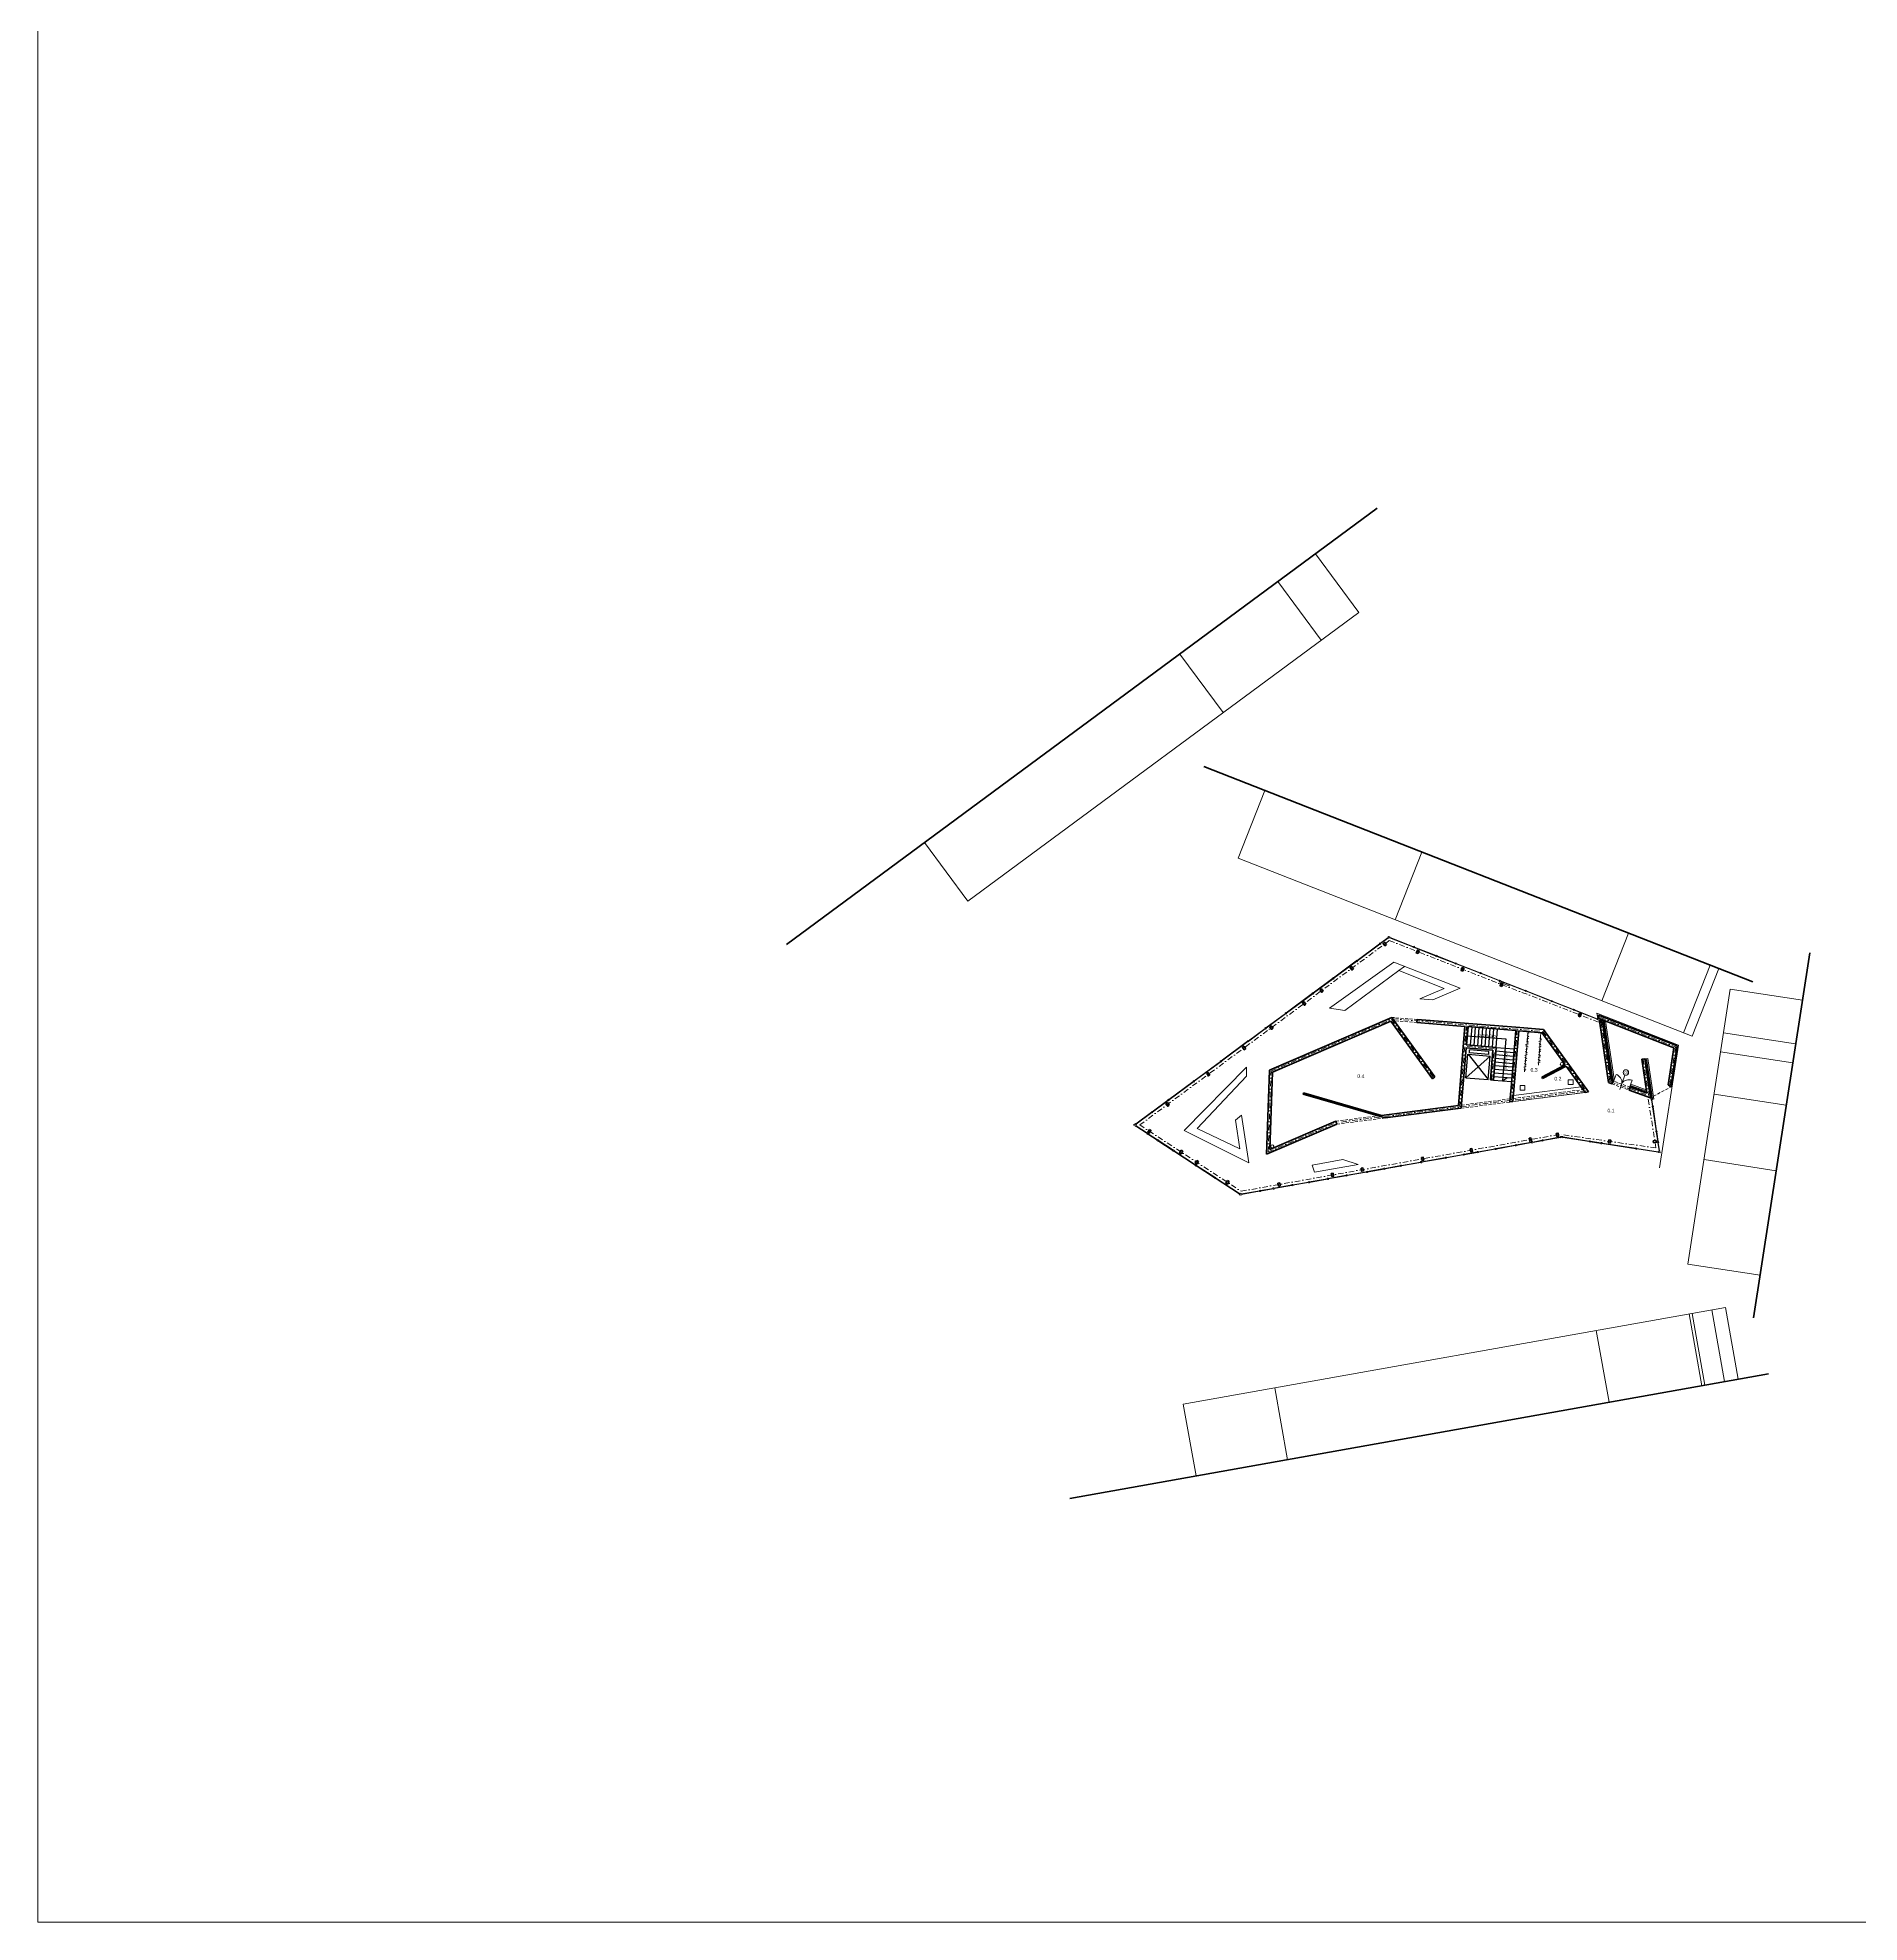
# Model space of a CAD drawing. Header units: millimetres. Extents: x -105266 to 178069, y 491 to 168574.
# Drawn here: x -99033 to -84047, y 13474 to 28983 of the extents above; entities that cross this region are included whole.
import ezdxf

# ---------------------------------------------------------------- set-up
doc = ezdxf.new("R2010")
doc.units = ezdxf.units.MM
doc.linetypes.add('DASHDOTX2', pattern=[2, 1, -0.5, 0, -0.5])
doc.linetypes.add('HIDDENX2', pattern=[0.75, 0.5, -0.25])
for name, color, linetype, lineweight in [('A-L-W', 123, 'Continuous', 15), ('A-sc murowane', 2, 'Continuous', 40), ('A-sc wykończenie', 6, 'Continuous', 18), ('AVG', 123, 'Continuous', 15), ('izolacja2', 4, 'BATTING', 9), ('meble', 9, 'Continuous', 13), ('osie', 7, 'DASHDOTX2', 15), ('pod', 123, 'HIDDENX2', 15), ('stolarka', 1, 'Continuous', 5), ('ściany murowane', 2, 'Continuous', 40)]:
    doc.layers.add(name, color=color, linetype=linetype, lineweight=lineweight)
doc.styles.get("Standard").update_dxf_attribs({"font": 'arial.ttf'})
doc.linetypes.add('BATTING', pattern='A,0.00254,-2.54,[134,ltypeshp.shx,S=2.54,R=0,X=-2.54,Y=0],-5.08,[134,ltypeshp.shx,S=2.54,R=180,X=2.54,Y=0],-2.54', length=10.16254)

msp = doc.modelspace()

# ---------------------------------------------------------------- linework, layer by layer
at = {"linetype": 'Continuous'}
for p, q in [((-87274.72, 20693.32), (-87262.72, 20842.84)), ((-87244.82, 20690.92), (-87232.81, 20840.43)), ((-87214.91, 20688.52), (-87202.91, 20838.03)), ((-87185.01, 20686.11), (-87173.01, 20835.63)), ((-87155.11, 20683.71), (-87143.1, 20833.23)), ((-87125.2, 20681.31), (-87113.2, 20830.83)), ((-87095.3, 20678.91), (-87083.29, 20828.43)), ((-87065.39, 20676.51), (-87053.39, 20826.03)), ((-87035.49, 20674.11), (-87022.93, 20824.1)), ((-87273.65, 20769.15), (-86954.73, 20742.87)), ((-87254.84, 20628.52), (-87252.92, 20652.44)), ((-87095.35, 20615.71), (-87254.84, 20628.52)), ((-87093.43, 20639.64), (-87252.92, 20652.44)), ((-87095.35, 20615.71), (-87093.43, 20639.64)), ((-87037.89, 20644.21), (-86888.37, 20632.2)), ((-87035.49, 20674.11), (-86885.97, 20662.11)), ((-86954.73, 20742.87), (-86982.34, 20398.98)), ((-87283.37, 20423.14), (-87267.76, 20617.52)), ((-87283.37, 20423.14), (-87084.47, 20601.35)), ((-87265.77, 20617.36), (-87084.35, 20602.79)), ((-87265.77, 20617.36), (-87099.96, 20408.42)), ((-87099.96, 20408.42), (-87084.35, 20602.79)), ((-87049.89, 20494.69), (-86900.37, 20482.69)), ((-87047.49, 20524.59), (-86897.97, 20512.59)), ((-87045.09, 20554.5), (-86895.57, 20542.49)), ((-87042.69, 20584.4), (-86893.17, 20572.4)), ((-87040.29, 20614.3), (-86890.77, 20602.3)), ((-87283.37, 20423.14), (-87099.96, 20408.42)), ((-87057.1, 20404.98), (-86907.58, 20392.97)), ((-87054.69, 20434.88), (-86905.18, 20422.88)), ((-87052.29, 20464.78), (-86902.78, 20452.78)), ((-86982.34, 20398.98), (-86942.56, 20425.88))]:
    msp.add_line(p, q, dxfattribs=at)
at = {"layer": 'A-L-W'}
for p, q in [((-88165.24, 24252.23), (-88521.85, 24734.76)), ((-88473.38, 24024.5), (-88829.99, 24507.03)), ((-91379.89, 21876.46), (-88165.24, 24252.23)), ((-89279.78, 23428.53), (-89636.39, 23911.06)), ((-89157.03, 22229.55), (-88937.96, 22788.13)), ((-91379.89, 21876.46), (-91736.5, 22358.99)), ((-87864.14, 21722.5), (-87645.07, 22281.08)), ((-86165.02, 21056.13), (-85945.95, 21614.71)), ((-85494.12, 20793.02), (-85275.05, 21351.6)), ((-85422.1, 20764.78), (-85203.03, 21323.35)), ((-85108.11, 21152.64), (-84515.11, 21061.25)), ((-85187.37, 20638.31), (-84594.38, 20546.92)), ((-85324.2, 19750.47), (-84731.2, 19659.08)), ((-85456.69, 18890.82), (-84863.69, 18799.43)), ((-89607.95, 17737.23), (-85148.43, 18533.71)), ((-85447.52, 18480.29), (-85342.03, 17889.64)), ((-85422.53, 18484.75), (-85317.03, 17894.1)), ((-85260.97, 18513.61), (-85155.48, 17922.95)), ((-85148.43, 18533.71), (-85042.94, 17943.05)), ((-86211.12, 18343.91), (-86105.62, 17753.26)), ((-88856.23, 17871.49), (-88750.74, 17280.83)), ((-89607.95, 17737.23), (-89502.46, 17146.58))]:
    msp.add_line(p, q, dxfattribs=at)
msp.add_lwpolyline([(-99032.7, 51178.81), (-44324.68, 51178.81), (-44324.68, 13473.71), (-99032.7, 13473.71)], close=True, dxfattribs=at)
at = {"layer": 'A-L-W', "linetype": 'Continuous', "ltscale": 50}
for centre in [(-86493.97, 20536.78), (-88876.61, 19859.69)]:
    msp.add_circle(centre, 12.5, dxfattribs=at)
at = {"layer": 'A-sc murowane', "linetype": 'Continuous'}
for p, q in [((-86192.31, 20939.2), (-85544.95, 20685.32)), ((-86188.05, 20910.68), (-86192.31, 20939.2)), ((-88898.56, 20486.79), (-87891.69, 20920.2)), ((-88874.12, 20470.09), (-87900.21, 20889.32)), ((-87900.21, 20889.32), (-87557.85, 20415.84)), ((-87891.69, 20920.2), (-87537.6, 20430.49)), ((-87686.25, 20878.2), (-87292.62, 20845.24)), ((-86871.77, 20838.98), (-87684.14, 20903.35)), ((-87344.79, 20195.43), (-87292.47, 20847.12)), ((-87279.7, 20693.72), (-87267.59, 20844.59)), ((-87267.59, 20844.59), (-86872.57, 20811.51)), ((-86895.77, 20227.71), (-86849.02, 20809.62)), ((-86871.77, 20838.98), (-86645.29, 20821.03)), ((-86849.02, 20809.62), (-86656.73, 20794.19)), ((-86657.4, 20795.12), (-86465.35, 20529.5)), ((-86645.29, 20821.03), (-86273.86, 20307.34)), ((-86188.05, 20910.68), (-85572.71, 20669.35)), ((-86185.49, 20893.56), (-86158.64, 20883.03)), ((-86109.37, 20383.9), (-86185.49, 20893.56)), ((-86086.84, 20402.3), (-86158.64, 20883.03)), ((-87321.49, 20173.2), (-87281.7, 20668.8)), ((-87281.7, 20668.8), (-87062.41, 20651.19)), ((-87279.7, 20693.72), (-87035.49, 20674.11)), ((-87082.02, 20406.98), (-87062.41, 20651.19)), ((-87057.1, 20404.98), (-87035.49, 20674.11)), ((-85572.71, 20669.35), (-85619.58, 20365.26)), ((-85544.95, 20685.32), (-85596.77, 20349.12)), ((-88922.47, 19793.82), (-88898.56, 20486.79)), ((-86658.65, 20429.23), (-86465.35, 20529.5)), ((-86653.13, 20418.57), (-86458.24, 20519.67)), ((-86458.24, 20519.67), (-86302.1, 20303.73)), ((-85837.2, 20576.09), (-85812.47, 20579.78)), ((-85795.39, 20296.16), (-85837.2, 20576.09)), ((-85764.45, 20258.28), (-85812.47, 20579.78)), ((-88896.12, 19832.38), (-88874.12, 20470.09)), ((-87057.1, 20404.98), (-87082.02, 20406.98)), ((-86921.12, 20224.47), (-86906.62, 20404.94)), ((-86653.13, 20418.57), (-86658.65, 20429.23)), ((-86109.37, 20383.9), (-86082.64, 20374.16)), ((-86086.84, 20402.3), (-86074.08, 20397.65)), ((-86082.64, 20374.16), (-86074.08, 20397.65)), ((-85939.81, 20322.15), (-85931.26, 20345.64)), ((-85939.81, 20322.15), (-85764.45, 20258.28)), ((-85931.26, 20345.64), (-85795.39, 20296.16)), ((-85619.58, 20365.26), (-85596.77, 20349.12)), ((-87321.49, 20173.2), (-87346.83, 20169.96)), ((-86302.1, 20303.73), (-86273.86, 20307.34)), ((-88345.78, 20042.06), (-88922.47, 19793.82)), ((-88352.44, 20066.41), (-88896.12, 19832.38))]:
    msp.add_line(p, q, dxfattribs=at)
at = {"layer": 'A-sc murowane', "linetype": 'Continuous', "ltscale": 50}
for p, q in [((-87686.25, 20878.2), (-87684.13, 20903.48)), ((-86906.62, 20404.94), (-86872.57, 20811.51)), ((-87557.85, 20415.84), (-87537.6, 20430.49)), ((-88621.31, 20288.3), (-88617.96, 20299.82)), ((-87947.89, 20093), (-88621.31, 20288.3)), ((-87978.3, 20114.31), (-88617.96, 20299.82)), ((-87344.79, 20195.43), (-87978.3, 20114.31)), ((-87346.83, 20169.96), (-87947.89, 20093)), ((-86921.12, 20224.47), (-86895.77, 20227.71)), ((-88352.46, 20066.47), (-88345.78, 20042.06))]:
    msp.add_line(p, q, dxfattribs=at)
at = {"layer": 'A-sc murowane', "linetype": 'Continuous'}
for points in [[(-87937.26, 21519.3), (-87952.56, 21539.07), (-87964.42, 21529.89), (-87949.12, 21510.12), (-87937.26, 21519.3)], [(-87677.13, 21446.19), (-87668.2, 21469.54), (-87682.21, 21474.9), (-87691.14, 21451.55), (-87677.13, 21446.19)], [(-88208.37, 21318.97), (-88223.67, 21338.74), (-88235.53, 21329.56), (-88220.23, 21309.79), (-88208.37, 21318.97)], [(-87308.33, 21301.51), (-87299.4, 21324.86), (-87313.41, 21330.22), (-87322.34, 21306.87), (-87308.33, 21301.51)], [(-88456.15, 21135.87), (-88471.45, 21155.64), (-88483.32, 21146.46), (-88468.01, 21126.69), (-88456.15, 21135.87)], [(-86987.81, 21175.81), (-86978.88, 21199.16), (-86992.89, 21204.52), (-87001.82, 21181.17), (-86987.81, 21175.81)], [(-88599.54, 21029.91), (-88614.84, 21049.68), (-88626.71, 21040.5), (-88611.4, 21020.73), (-88599.54, 21029.91)], [(-86342.58, 20926.28), (-86333.65, 20949.63), (-86347.66, 20954.99), (-86356.59, 20931.64), (-86342.58, 20926.28)], [(-88869.09, 20830.73), (-88884.39, 20850.5), (-88896.26, 20841.32), (-88880.96, 20821.55), (-88869.09, 20830.73)], [(-89094.87, 20663.9), (-89110.17, 20683.67), (-89122.03, 20674.49), (-89106.73, 20654.72), (-89094.87, 20663.9)], [(-89388.57, 20447.07), (-89403.88, 20466.84), (-89415.74, 20457.66), (-89400.44, 20437.89), (-89388.57, 20447.07)], [(-89723.56, 20199.12), (-89738.86, 20218.89), (-89750.73, 20209.71), (-89735.42, 20189.94), (-89723.56, 20199.12)], [(-89886.87, 19998.1), (-89900.65, 19977.24), (-89888.14, 19968.97), (-89874.36, 19989.83), (-89886.87, 19998.1)], [(-86762.66, 19925.61), (-86758.27, 19901), (-86743.5, 19903.64), (-86747.89, 19928.25), (-86762.66, 19925.61)], [(-86540.04, 19965.37), (-86535.65, 19940.76), (-86520.88, 19943.4), (-86525.28, 19968.01), (-86540.04, 19965.37)], [(-86106.13, 19913.27), (-86109.61, 19888.51), (-86094.76, 19886.42), (-86091.27, 19911.18), (-86106.13, 19913.27)], [(-85716.82, 19907.87), (-85741.51, 19903.98), (-85739.17, 19889.16), (-85714.48, 19893.06), (-85716.82, 19907.87)], [(-89625.24, 19826.7), (-89639.02, 19805.85), (-89626.5, 19797.58), (-89612.72, 19818.44), (-89625.24, 19826.7)], [(-89496.49, 19742.37), (-89510.27, 19721.51), (-89497.75, 19713.24), (-89483.97, 19734.1), (-89496.49, 19742.37)], [(-87648.64, 19767.37), (-87644.25, 19742.76), (-87629.48, 19745.4), (-87633.87, 19770.01), (-87648.64, 19767.37)], [(-87248.25, 19838.88), (-87243.86, 19814.27), (-87229.09, 19816.91), (-87233.48, 19841.52), (-87248.25, 19838.88)], [(-89244.03, 19576.99), (-89257.81, 19556.13), (-89245.3, 19547.86), (-89231.52, 19568.72), (-89244.03, 19576.99)], [(-88829.95, 19556.39), (-88825.55, 19531.78), (-88810.79, 19534.42), (-88815.18, 19559.03), (-88829.95, 19556.39)], [(-88390.49, 19634.88), (-88386.1, 19610.26), (-88371.33, 19612.9), (-88375.73, 19637.51), (-88390.49, 19634.88)], [(-88145.81, 19678.58), (-88141.42, 19653.97), (-88126.65, 19656.6), (-88131.05, 19681.21), (-88145.81, 19678.58)]]:
    msp.add_lwpolyline(points, dxfattribs=at)
at = {"layer": 'AVG'}
for p, q in [((-87011.54, 21212.04), (-86921.31, 21176.66)), ((-87008.98, 21218.56), (-87001.64, 21215.68))]:
    msp.add_line(p, q, dxfattribs=at)
at = {"layer": 'izolacja2', "linetype": 'BATTING', "ltscale": 0.7}
for p, q in [((-86151.85, 20888.31), (-86183.74, 20900.4)), ((-86151.85, 20888.31), (-86080.46, 20407.87)), ((-86080.46, 20407.87), (-86070.19, 20402.16)), ((-85797.75, 20304.73), (-85930.43, 20353.58))]:
    msp.add_line(p, q, dxfattribs=at)
at = {"layer": 'izolacja2', "linetype": 'BATTING', "ltscale": 0.75}
msp.add_line((-85805.14, 20580.88), (-85757.2, 20259.92), dxfattribs=at)
at = {"layer": 'izolacja2', "linetype": 'BATTING', "ltscale": 0.2}
for p, q in [((-86075.34, 20388), (-86070.19, 20402.16)), ((-85936.33, 20337.38), (-85930.43, 20353.58))]:
    msp.add_line(p, q, dxfattribs=at)
at = {"layer": 'izolacja2', "linetype": 'Continuous', "ltscale": 50}
for points in [[(-86837.56, 20321.18), (-86797.56, 20321.18), (-86797.56, 20361.18), (-86837.56, 20361.18)], [(-86440.59, 20367.44), (-86400.59, 20367.44), (-86400.59, 20407.44), (-86440.59, 20407.44)]]:
    msp.add_lwpolyline(points, close=True, dxfattribs=at)
at = {"layer": 'meble', "linetype": 'Continuous', "ltscale": 50}
for p, q in [((-87835.14, 21305.35), (-87787.65, 21340.44)), ((-87835.14, 21305.35), (-87462.71, 21159.3)), ((-87662.57, 21073.27), (-87462.71, 21159.3)), ((-87555.77, 21064.8), (-87331.25, 21161.45)), ((-87662.57, 21073.27), (-87555.77, 21064.8)), ((-86891.68, 20278.64), (-86335.46, 20349.86)), ((-86895.77, 20227.71), (-86302.1, 20303.73)), ((-86601.67, 20315.08), (-86599.9, 20316))]:
    msp.add_line(p, q, dxfattribs=at)
for points in [[(-87835.14, 21305.35), (-88280.32, 20976.39), (-88405.72, 20996.52), (-87875.29, 21374.81), (-87331.25, 21161.45)], [(-89069.69, 19724.05), (-89599.78, 19990.09), (-89088.35, 20509.71), (-89088.35, 20437.37), (-89493.51, 20006.81), (-89142.07, 19837.62), (-89179.43, 20075.65), (-89129.22, 20116.49), (-89069.69, 19724.05)], [(-88529.75, 19646.62), (-88168.97, 19708.79), (-88294.33, 19751.82), (-88548.89, 19705.44), (-88529.75, 19646.62)]]:
    msp.add_lwpolyline(points, dxfattribs=at)
at = {"layer": 'osie', "linetype": 'DASHDOTX2', "ltscale": 45}
for p, q in [((-89966.43, 20035.2), (-87913.67, 21552.28)), ((-87913.67, 21552.28), (-86169.49, 20872.21)), ((-88886.34, 20478.44), (-87886.24, 20908.94)), ((-87895.95, 20904.76), (-87547.72, 20423.16)), ((-87886.24, 20908.94), (-86649.39, 20805.36)), ((-87333.47, 20184.27), (-87279.49, 20845.59)), ((-86907.42, 20238.82), (-86860.48, 20823.04)), ((-86649.39, 20805.36), (-86296.32, 20317.07)), ((-86176.75, 20919.67), (-85558.83, 20677.34)), ((-86098.1, 20393.1), (-86176.75, 20919.67)), ((-87048.95, 20662.65), (-87293.16, 20682.26)), ((-87069.56, 20405.98), (-87048.95, 20662.65)), ((-85558.83, 20677.34), (-85608.17, 20357.19)), ((-88909.3, 19813.1), (-88886.34, 20478.44)), ((-85824.84, 20577.94), (-85779.92, 20277.22)), ((-86296.32, 20317.07), (-88349.11, 20054.23)), ((-86098.1, 20393.1), (-85779.92, 20277.22)), ((-85719.74, 19846.21), (-85788.25, 20280.25)), ((-89966.43, 20035.2), (-89133.38, 19489.5)), ((-88909.3, 19813.1), (-88349.11, 20054.23)), ((-89133.38, 19489.5), (-86511.54, 19957.76)), ((-85719.74, 19846.21), (-86511.54, 19957.76))]:
    msp.add_line(p, q, dxfattribs=at)
at = {"layer": 'pod', "linetype": 'HIDDENX2', "ltscale": 50}
for p, q in [((-87684.13, 20903.48), (-87891.69, 20920.2)), ((-87686.25, 20878.2), (-87872.15, 20893.18)), ((-86893.73, 20253.18), (-86318.78, 20326.79)), ((-86082.64, 20374.16), (-85939.81, 20322.15)), ((-85931.26, 20345.64), (-86074.08, 20397.65)), ((-85741.18, 20271.72), (-85596.77, 20349.12)), ((-87321.49, 20173.2), (-86921.12, 20224.47)), ((-87319.45, 20198.67), (-86919.07, 20249.93)), ((-86895.77, 20227.71), (-86302.1, 20303.73)), ((-88352.46, 20066.47), (-87978.3, 20114.31)), ((-87947.89, 20093), (-88345.78, 20042.06))]:
    msp.add_line(p, q, dxfattribs=at)
at = {"layer": 'stolarka', "linetype": 'Continuous'}
for p, q in [((-89157.03, 22229.55), (-85422.1, 20764.78)), ((-87986.91, 21531.1), (-87922.57, 21578.64)), ((-87984.54, 21527.88), (-87920.2, 21575.42)), ((-87912.92, 21576.21), (-87715.45, 21498.77)), ((-87911.46, 21579.94), (-87713.99, 21502.49)), ((-88178.33, 21389.65), (-87993.35, 21526.34)), ((-88175.95, 21386.44), (-87990.97, 21523.12)), ((-87708.1, 21495.89), (-87529.25, 21425.75)), ((-87706.64, 21499.61), (-87527.79, 21429.47)), ((-87521.91, 21422.87), (-87370.99, 21363.68)), ((-87520.45, 21426.59), (-87369.53, 21367.4)), ((-88371.35, 21247.02), (-88184.76, 21384.9)), ((-88368.97, 21243.81), (-88182.38, 21381.68)), ((-87363.65, 21360.8), (-87166.18, 21283.35)), ((-87362.19, 21364.52), (-87164.72, 21287.08)), ((-87158.84, 21280.47), (-87007.91, 21221.28)), ((-87157.37, 21284.2), (-87006.45, 21225.01)), ((-88762.21, 20958.2), (-88545.06, 21118.66)), ((-88759.83, 20954.98), (-88542.69, 21115.44)), ((-88538.63, 21123.41), (-88377.78, 21242.27)), ((-88536.25, 21120.19), (-88375.4, 21239.05)), ((-87000.57, 21218.41), (-86795.76, 21138.08)), ((-86999.11, 21222.13), (-86794.3, 21141.81)), ((-86788.42, 21135.19), (-86581.64, 21054.11)), ((-86786.96, 21138.92), (-86580.18, 21057.83)), ((-85108.11, 21152.64), (-85456.69, 18890.82)), ((-88929.49, 20834.58), (-88768.64, 20953.44)), ((-88927.12, 20831.37), (-88766.27, 20950.23)), ((-86574.3, 21051.22), (-86398.73, 20982.37)), ((-86572.84, 21054.94), (-86397.27, 20986.1)), ((-86414.06, 20988.39), (-86414.06, 20988.39)), ((-86412.6, 20992.11), (-86412.6, 20992.11)), ((-86391.38, 20979.49), (-86204.53, 20906.21)), ((-86389.92, 20983.22), (-86203.07, 20909.94)), ((-86204.75, 20954.82), (-85533.85, 20691.71)), ((-86198.26, 20911.4), (-86204.75, 20954.82)), ((-89072.65, 20728.8), (-88935.93, 20829.83)), ((-89070.27, 20725.58), (-88933.55, 20826.61)), ((-86761.95, 20792.43), (-86780.55, 20786.23)), ((-86198.26, 20911.4), (-86181.13, 20904.68)), ((-86073.32, 20413.34), (-86145.09, 20893.83)), ((-86063.47, 20415.09), (-86134.34, 20889.62)), ((-85163.33, 20794.33), (-84570.33, 20702.94)), ((-89296.23, 20563.59), (-89079.08, 20724.05)), ((-89293.85, 20560.37), (-89076.71, 20720.83)), ((-86794.95, 20640.87), (-86775.87, 20628.95)), ((-86792.09, 20698.54), (-86767.29, 20704.26)), ((-86791.61, 20685.67), (-86770.62, 20677.09)), ((-86790.18, 20657.07), (-86774.92, 20662.32)), ((-86766.08, 20748.48), (-86784.68, 20742.29)), ((-86784.2, 20728.46), (-86768.94, 20715.59)), ((-86780.07, 20772.41), (-86764.81, 20759.54)), ((-86666.58, 20639.27), (-86685.18, 20633.07)), ((-86663.51, 20727.09), (-86682.11, 20720.89)), ((-86663.51, 20682.86), (-86682.11, 20676.66)), ((-86681.63, 20707.07), (-86666.37, 20694.2)), ((-86681.63, 20662.84), (-86666.37, 20649.97)), ((-86675.28, 20752.78), (-86660.02, 20739.91)), ((-85533.85, 20691.71), (-85689.37, 19682.62)), ((-89519.81, 20398.37), (-89302.67, 20558.83)), ((-89517.44, 20395.16), (-89300.29, 20555.61)), ((-86786.84, 20518.37), (-86805.44, 20512.17)), ((-86804.97, 20498.35), (-86789.7, 20485.48)), ((-86801.15, 20544.58), (-86787.32, 20533.15)), ((-86800.67, 20559.84), (-86782.55, 20566.99)), ((-86798.76, 20607.5), (-86778.73, 20614.18)), ((-86798.76, 20590.34), (-86782.55, 20579.86)), ((-86671.68, 20552.43), (-86690.29, 20546.24)), ((-86669.66, 20595.67), (-86688.26, 20589.48)), ((-86687.78, 20575.65), (-86672.52, 20562.79)), ((-86684.71, 20619.25), (-86669.44, 20606.38)), ((-85748.42, 20252.44), (-85797.64, 20582)), ((-85737.72, 20248.55), (-85787.75, 20583.48)), ((-89728.07, 20244.48), (-89526.25, 20393.62)), ((-89725.69, 20241.26), (-89523.87, 20390.4)), ((-86073.57, 20387.36), (-86063.47, 20415.09)), ((-86073.32, 20413.34), (-86065.19, 20410.38)), ((-86072.72, 20383.86), (-86048.09, 20451.49)), ((-86017.84, 20327.56), (-85974.68, 20446.06)), ((-85941.17, 20335.95), (-85916.53, 20403.6)), ((-85929.88, 20361.1), (-85797.91, 20313.04)), ((-85926.46, 20370.5), (-85799.59, 20324.29)), ((-85596.77, 20349.12), (-85587.65, 20342.66)), ((-89863.19, 20144.64), (-89734.51, 20239.73)), ((-89860.81, 20141.42), (-89732.13, 20236.51)), ((-89736.17, 20241.98), (-89730.23, 20233.94)), ((-85749.05, 20192.2), (-85756.27, 20240.59)), ((-85745.08, 20192.7), (-85752.28, 20240.93)), ((-85718.32, 19986.44), (-85747.87, 20184.28)), ((-85714.35, 19986.94), (-85743.9, 20184.79)), ((-85241.17, 20289.26), (-84648.17, 20197.87)), ((-89999.43, 20021.62), (-90018.13, 20033.87)), ((-89998.37, 20044.75), (-89869.62, 20139.89)), ((-89905.77, 19963.85), (-89997.78, 20024.13)), ((-89995.99, 20041.53), (-89867.24, 20136.67)), ((-89903.58, 19967.2), (-89995.59, 20027.47)), ((-89871.29, 20142.14), (-89865.34, 20134.1)), ((-89823.79, 19910.15), (-89899.08, 19959.47)), ((-89821.6, 19913.5), (-89896.88, 19962.81)), ((-89691.62, 19823.57), (-89817.1, 19905.77)), ((-89689.43, 19826.92), (-89814.91, 19909.11)), ((-86878.25, 19869.41), (-87035.76, 19841.28)), ((-86877.55, 19865.47), (-87035.06, 19837.34)), ((-86742.4, 19893.67), (-86870.38, 19870.82)), ((-86741.7, 19889.74), (-86869.67, 19866.88)), ((-86655.77, 19909.15), (-86734.53, 19895.08)), ((-86655.07, 19905.21), (-86733.82, 19891.14)), ((-86503.63, 19936.32), (-86647.9, 19910.55)), ((-86502.94, 19932.38), (-86647.19, 19906.61)), ((-86486.18, 19932.58), (-86268.77, 19899.07)), ((-86485.57, 19936.53), (-86268.16, 19903.02)), ((-86260.86, 19897.85), (-86171.94, 19884.15)), ((-86260.25, 19901.81), (-86171.33, 19888.1)), ((-86164.03, 19882.93), (-85885.31, 19839.98)), ((-86163.42, 19886.88), (-85884.7, 19843.93)), ((-85705.31, 19899.38), (-85717.13, 19978.52)), ((-85701.34, 19899.89), (-85713.16, 19979.03)), ((-85693.8, 19822.28), (-85704.13, 19891.47)), ((-85689.83, 19822.79), (-85700.16, 19891.97)), ((-89509.27, 19704.11), (-89684.93, 19819.19)), ((-89507.07, 19707.46), (-89682.74, 19822.53)), ((-89352, 19601.1), (-89502.57, 19699.73)), ((-89349.81, 19604.44), (-89500.38, 19703.08)), ((-87821.33, 19700.98), (-87949.3, 19678.12)), ((-87820.63, 19697.04), (-87948.6, 19674.18)), ((-87655.95, 19730.51), (-87813.45, 19702.38)), ((-87655.24, 19726.58), (-87812.75, 19698.44)), ((-87451.19, 19767.08), (-87648.07, 19731.92)), ((-87450.48, 19763.15), (-87647.37, 19727.98)), ((-87305.49, 19793.1), (-87443.31, 19768.49)), ((-87304.79, 19789.17), (-87442.61, 19764.55)), ((-87189.33, 19813.85), (-87297.62, 19794.51)), ((-87188.63, 19809.91), (-87296.91, 19790.57)), ((-87043.64, 19839.87), (-87181.45, 19815.26)), ((-87042.93, 19835.94), (-87180.75, 19811.32)), ((-85877.4, 19838.76), (-85701.12, 19811.59)), ((-85876.79, 19842.71), (-85700.52, 19815.54)), ((-89148.03, 19467.48), (-89345.31, 19596.71)), ((-89145.84, 19470.83), (-89343.12, 19600.06)), ((-88579.33, 19565.59), (-88706.78, 19542.83)), ((-88578.63, 19561.66), (-88706.08, 19538.89)), ((-88423.8, 19593.37), (-88571.46, 19567)), ((-88423.09, 19589.44), (-88570.76, 19563.06)), ((-88268.26, 19621.15), (-88415.92, 19594.78)), ((-88267.55, 19617.22), (-88415.22, 19590.84)), ((-88102.87, 19650.69), (-88260.38, 19622.56)), ((-88102.17, 19646.75), (-88259.68, 19618.62)), ((-87957.18, 19676.71), (-88095, 19652.1)), ((-87956.48, 19672.77), (-88094.3, 19648.16)), ((-88981.44, 19493.78), (-89129.1, 19467.41)), ((-88980.73, 19489.84), (-89128.4, 19463.47)), ((-88870.2, 19513.65), (-88973.56, 19495.19)), ((-88869.49, 19509.71), (-88972.86, 19491.25)), ((-88714.66, 19541.43), (-88862.32, 19515.05)), ((-88713.95, 19537.49), (-88861.62, 19511.11))]:
    msp.add_line(p, q, dxfattribs=at)
at = {"layer": 'stolarka', "linetype": 'Continuous', "ltscale": 50}
for p, q in [((-86800.27, 20471.33), (-86770.32, 20803.31)), ((-86684.68, 20526.15), (-86665.69, 20795.12)), ((-86194.59, 20909.96), (-86198.25, 20900.7)), ((-86184.76, 20895.41), (-86198.23, 20900.69)), ((-86188.05, 20910.68), (-86187.52, 20907.18)), ((-86185.49, 20893.56), (-86185.83, 20895.83)), ((-86181.13, 20904.68), (-86184.79, 20895.42)), ((-85812.47, 20579.78), (-85787.75, 20583.48)), ((-85926.46, 20370.5), (-85938.27, 20338.08)), ((-85765.52, 20258.67), (-85760.83, 20256.96)), ((-85760.83, 20256.96), (-85750.73, 20257.8)), ((-85759.84, 20245.42), (-85760.83, 20256.96)), ((-85750.73, 20257.8), (-85749.74, 20246.28)), ((-85750.33, 20253.14), (-85737.53, 20248.48))]:
    msp.add_line(p, q, dxfattribs=at)
at = {"layer": 'stolarka', "linetype": 'Continuous'}
for points in [[(-87917.81, 21585.65), (-87924.24, 21580.9), (-87918.3, 21572.85), (-87916.31, 21574.32)], [(-87917.81, 21585.65), (-87910.36, 21582.73), (-87914.01, 21573.42), (-87916.31, 21574.32)], [(-87989.07, 21520.56), (-87995.02, 21528.6), (-87988.58, 21533.35), (-87982.64, 21525.31), (-87989.07, 21520.56)], [(-87705.49, 21502.55), (-87709.14, 21493.24), (-87716.52, 21496.04), (-87712.87, 21505.35), (-87705.49, 21502.55)], [(-87519.3, 21429.53), (-87522.95, 21420.22), (-87530.32, 21423.02), (-87526.67, 21432.33), (-87519.3, 21429.53)], [(-88373.5, 21236.48), (-88379.45, 21244.53), (-88373.01, 21249.28), (-88367.07, 21241.24), (-88373.5, 21236.48)], [(-88180.48, 21379.11), (-88186.43, 21387.16), (-88179.99, 21391.91), (-88174.05, 21383.87), (-88180.48, 21379.11)], [(-87361.03, 21367.46), (-87364.68, 21358.15), (-87372.06, 21360.95), (-87368.41, 21370.26), (-87361.03, 21367.46)], [(-87156.22, 21287.14), (-87159.87, 21277.83), (-87167.25, 21280.63), (-87163.6, 21289.94), (-87156.22, 21287.14)], [(-88540.79, 21112.87), (-88546.73, 21120.91), (-88540.3, 21125.67), (-88534.35, 21117.62), (-88540.79, 21112.87)], [(-86997.96, 21225.07), (-87001.61, 21215.76), (-87008.98, 21218.56), (-87005.33, 21227.87), (-86997.96, 21225.07)], [(-86785.8, 21141.87), (-86789.45, 21132.56), (-86796.83, 21135.35), (-86793.18, 21144.66), (-86785.8, 21141.87)], [(-88764.37, 20947.66), (-88770.31, 20955.7), (-88763.88, 20960.45), (-88757.94, 20952.41), (-88764.37, 20947.66)], [(-86571.68, 21057.89), (-86575.33, 21048.58), (-86582.71, 21051.38), (-86579.06, 21060.69), (-86571.68, 21057.89)], [(-86388.77, 20986.16), (-86392.42, 20976.86), (-86399.79, 20979.65), (-86396.14, 20988.96), (-86388.77, 20986.16)], [(-88931.65, 20824.04), (-88937.6, 20832.09), (-88931.16, 20836.84), (-88925.22, 20828.8), (-88931.65, 20824.04)], [(-86194.58, 20910), (-86198.23, 20900.69), (-86205.6, 20903.49), (-86201.95, 20912.8), (-86194.58, 20910)], [(-89074.81, 20718.26), (-89080.75, 20726.3), (-89074.32, 20731.06), (-89068.38, 20723.01), (-89074.81, 20718.26)], [(-89298.39, 20553.05), (-89304.33, 20561.09), (-89297.9, 20565.84), (-89291.96, 20557.8), (-89298.39, 20553.05)], [(-89521.97, 20387.83), (-89527.91, 20395.88), (-89521.48, 20400.63), (-89515.54, 20392.59), (-89521.97, 20387.83)], [(-89736.17, 20241.98), (-89729.74, 20246.74), (-89723.8, 20238.7), (-89730.23, 20233.94)], [(-85760.27, 20248.14), (-85750.34, 20249.41), (-85749.16, 20241.49), (-85759.25, 20240.21), (-85760.27, 20248.14)], [(-85751.86, 20191.84), (-85741.94, 20193.1), (-85740.75, 20185.19), (-85750.84, 20183.9), (-85751.86, 20191.84)], [(-90000.64, 20034.37), (-89994.21, 20039.12), (-90000.15, 20047.16), (-90018.13, 20033.87)], [(-90000.64, 20034.37), (-89993.95, 20029.98), (-89999.43, 20021.62)], [(-89871.29, 20142.14), (-89864.85, 20146.9), (-89858.91, 20138.85), (-89865.34, 20134.1)], [(-89895.24, 19965.32), (-89901.93, 19969.71), (-89907.41, 19961.34), (-89900.72, 19956.96), (-89895.24, 19965.32)], [(-89813.26, 19911.62), (-89819.96, 19916.01), (-89825.44, 19907.64), (-89818.74, 19903.26), (-89813.26, 19911.62)], [(-85721.13, 19986.08), (-85711.2, 19987.34), (-85710.02, 19979.43), (-85720.11, 19978.14), (-85721.13, 19986.08)], [(-85708.12, 19899.02), (-85698.2, 19900.29), (-85697.02, 19892.38), (-85707.11, 19891.09), (-85708.12, 19899.02)], [(-89681.1, 19825.04), (-89687.79, 19829.43), (-89693.27, 19821.06), (-89686.58, 19816.68), (-89681.1, 19825.04)], [(-89498.74, 19705.59), (-89505.43, 19709.97), (-89510.91, 19701.61), (-89504.22, 19697.22), (-89498.74, 19705.59)], [(-89341.48, 19602.57), (-89348.17, 19606.95), (-89353.65, 19598.59), (-89346.96, 19594.2), (-89341.48, 19602.57)]]:
    msp.add_lwpolyline(points, dxfattribs=at)
for points in [[(-86071.69, 20386.67), (-86077.33, 20388.73), (-86079.38, 20383.09), (-86073.75, 20381.04)], [(-85934.51, 20336.71), (-85940.15, 20338.77), (-85942.2, 20333.13), (-85936.56, 20331.07)], [(-85749.31, 20241.18), (-85749.74, 20246.28), (-85759.84, 20245.42), (-85759.34, 20240.33)], [(-85684.28, 19805.96), (-85686.85, 19823.17), (-85696.78, 19821.9), (-85696.27, 19817.93), (-85700.06, 19818.51), (-85701.58, 19808.63)]]:
    msp.add_lwpolyline(points, close=True, dxfattribs=at)
at = {"layer": 'stolarka', "linetype": 'Continuous', "ltscale": 50}
for points in [[(-86877.02, 19862.52), (-86878.78, 19872.36), (-86870.9, 19873.77), (-86869.15, 19863.93)], [(-86741.17, 19886.78), (-86742.93, 19896.63), (-86735.05, 19898.03), (-86733.3, 19888.19)], [(-86654.54, 19902.25), (-86656.3, 19912.1), (-86648.43, 19913.51), (-86646.67, 19903.66)], [(-87820.1, 19694.08), (-87821.86, 19703.93), (-87813.98, 19705.34), (-87812.22, 19695.49)], [(-87654.72, 19723.62), (-87656.47, 19733.47), (-87648.6, 19734.87), (-87646.84, 19725.03)], [(-87449.96, 19760.19), (-87451.71, 19770.04), (-87443.84, 19771.44), (-87442.08, 19761.6)], [(-87304.26, 19786.21), (-87306.02, 19796.06), (-87298.14, 19797.46), (-87296.39, 19787.62)], [(-87188.1, 19806.96), (-87189.86, 19816.8), (-87181.98, 19818.21), (-87180.22, 19808.37)], [(-87042.4, 19832.98), (-87044.16, 19842.83), (-87036.29, 19844.23), (-87034.53, 19834.39)], [(-88713.43, 19534.53), (-88715.18, 19544.38), (-88707.31, 19545.79), (-88705.55, 19535.94)], [(-88578.1, 19558.7), (-88579.86, 19568.55), (-88571.99, 19569.95), (-88570.23, 19560.11)], [(-88422.56, 19586.48), (-88424.32, 19596.33), (-88416.45, 19597.73), (-88414.69, 19587.89)], [(-88267.03, 19614.26), (-88268.78, 19624.11), (-88260.91, 19625.51), (-88259.15, 19615.67)], [(-88101.64, 19643.8), (-88103.4, 19653.64), (-88095.53, 19655.05), (-88093.77, 19645.21)], [(-87955.95, 19669.82), (-87957.71, 19679.67), (-87949.83, 19681.07), (-87948.07, 19671.23)], [(-88980.21, 19486.89), (-88981.96, 19496.73), (-88974.09, 19498.14), (-88972.33, 19488.29)], [(-88868.97, 19506.76), (-88870.72, 19516.6), (-88862.85, 19518.01), (-88861.09, 19508.16)]]:
    msp.add_lwpolyline(points, close=True, dxfattribs=at)
for points in [[(-86494.54, 19930.83), (-86502.42, 19929.44), (-86504.16, 19939.29), (-86494.64, 19940.97)], [(-86494.54, 19930.83), (-86486.64, 19929.61), (-86485.11, 19939.5), (-86494.66, 19940.97)], [(-86261.32, 19894.89), (-86269.22, 19896.11), (-86267.7, 19905.99), (-86259.79, 19904.77), (-86261.32, 19894.89)], [(-86164.49, 19879.96), (-86172.39, 19881.18), (-86170.87, 19891.07), (-86162.96, 19889.85), (-86164.49, 19879.96)], [(-85877.96, 19835.13), (-85885.87, 19836.35), (-85884.35, 19846.23), (-85876.44, 19845.02), (-85877.96, 19835.13)], [(-89137.5, 19468.95), (-89144.19, 19473.34), (-89149.67, 19464.97), (-89139.66, 19458.41)], [(-89137.5, 19468.95), (-89129.63, 19470.36), (-89127.87, 19460.51), (-89139.66, 19458.41)]]:
    msp.add_lwpolyline(points, dxfattribs=at)
msp.add_circle((-85967.01, 20467.13), 22.42, dxfattribs=at)
at = {"layer": 'stolarka', "linetype": 'Continuous'}
for centre, start, end in [((-86071.15, 20383.28), 356.116414, 71.315523), ((-85941.17, 20335.95), 69.988793, 143.861173)]:
    msp.add_arc(centre, 72, start, end, dxfattribs=at)
at = {"layer": 'ściany murowane', "linetype": 'Continuous'}
for p, q in [((-92872.44, 21519.47), (-88012.18, 25111.43)), ((-89438.57, 22984.46), (-84923.56, 21213.75)), ((-84454.77, 21452.79), (-84917.99, 18447.05)), ((-90542.11, 16960.89), (-84792.51, 17987.78))]:
    msp.add_line(p, q, dxfattribs=at)

# ---------------------------------------------------------------- texts
at = {"layer": 'A-sc wykończenie', "char_height": 30, "attachment_point": 1}
for s, insert in [(' 0.3', (-86763.22, 20503.88)), (' 0.4', (-88188.18, 20451.16)), (' 0.2', (-86566.98, 20431.46)), (' 0.1', (-86130.14, 20168.95))]:
    msp.add_mtext_dynamic_manual_height_columns(s, width=266.9491, gutter_width=12.5, heights=[0], dxfattribs=dict(at, insert=insert))
at = {"layer": 'izolacja2', "linetype": 'Continuous', "ltscale": 50, "char_height": 20, "attachment_point": 1}
for insert, rotation in [((-87190.69, 20786.72), 355.850319), ((-86937.31, 20638.52), 265.060347)]:
    msp.add_mtext_dynamic_manual_height_columns('10x150x300', width=128.233, gutter_width=12.5, heights=[0], dxfattribs=dict(at, insert=insert, rotation=rotation))
at = {"layer": 'stolarka', "linetype": 'Continuous', "ltscale": 50, "insert": (-85979.58, 20477.13), "char_height": 20, "attachment_point": 1}
msp.add_mtext_dynamic_manual_height_columns('D1', width=21.2468, gutter_width=12.5, heights=[0], dxfattribs=at)

doc.saveas('drawing.dxf')
